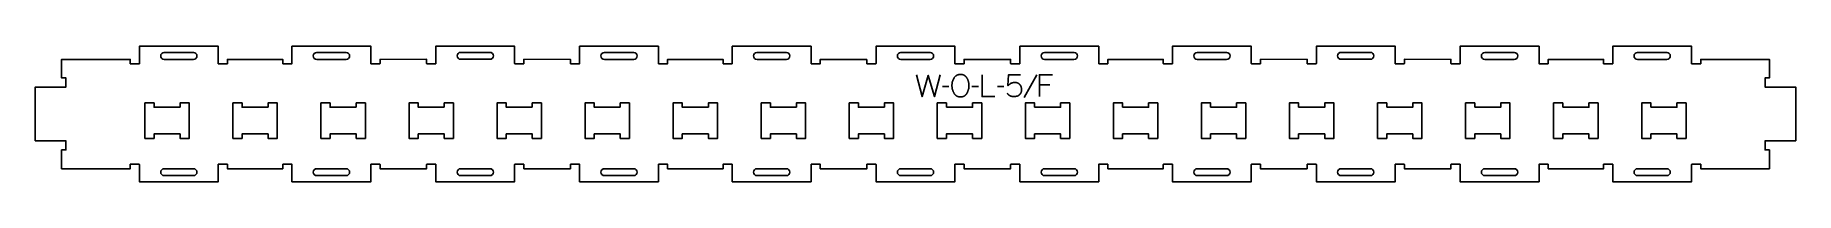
# Model space of a CAD drawing. Extents: x -1200 to 1200, y -93 to 93.
import ezdxf

# ---------------------------------------------------------------- set-up
doc = ezdxf.new("R2010")
doc.units = 0
for name, color, linetype in [('1_ANYTOOL_1MMDEEP_LABELS_S', 2, 'CONTINUOUS'), ('3_ANYTOOL_CUTTHROUGH_INSID', 4, 'CONTINUOUS'), ('4_ANYTOOL_CUTTHROUGH_OUTSI', 5, 'CONTINUOUS')]:
    doc.layers.add(name, color=color, linetype=linetype)

msp = doc.modelspace()

# ---------------------------------------------------------------- linework, layer by layer
at = {"layer": '1_ANYTOOL_1MMDEEP_LABELS_S'}
for p, q in [((165.2, 53.4), (148, 22.6)), ((45.6, 37.7), (36.9, 37.6)), ((85.7, 37.7), (76.9, 37.6)), ((120.6, 37.7), (111.8, 37.6)), ((183.3, 39.9), (168.8, 39.9))]:
    msp.add_line(p, q, dxfattribs=at)
for points in [[(1.3, 53.8), (9, 23.8), (17.4, 52.9), (25.9, 23.8), (33.4, 53.8)], [(90.8, 53.8), (90.8, 23.8), (107.9, 23.8)], [(124.8, 28.6), (125.1, 28.3), (125.3, 28), (125.5, 27.7), (125.7, 27.5), (125.9, 27.2), (126.2, 27), (126.4, 26.7), (126.6, 26.5), (126.9, 26.3), (127.1, 26.1), (127.4, 25.9), (127.6, 25.7), (127.9, 25.5), (128.2, 25.3), (128.5, 25.2), (128.7, 25), (129, 24.9), (129.3, 24.7), (129.6, 24.6), (129.9, 24.5), (130.2, 24.4), (130.5, 24.3), (130.8, 24.2), (131.1, 24.1), (131.4, 24.1), (131.8, 24), (132.1, 23.9), (132.4, 23.9), (132.8, 23.9), (133.1, 23.8), (133.4, 23.8), (133.8, 23.8), (134.2, 23.8), (134.6, 23.8), (135, 23.9), (135.4, 23.9), (135.8, 23.9), (136.2, 24), (136.6, 24), (136.9, 24.1), (137.3, 24.2), (137.6, 24.2), (138, 24.3), (138.3, 24.4), (138.7, 24.5), (139, 24.6), (139.3, 24.7), (139.6, 24.9), (139.8, 24.9), (139.9, 25), (140.1, 25.1), (140.2, 25.2), (140.4, 25.2), (140.5, 25.3), (140.7, 25.4), (140.8, 25.5), (141, 25.6), (141.1, 25.7), (141.3, 25.8), (141.4, 26), (141.5, 26.1), (141.7, 26.2), (141.8, 26.3), (141.9, 26.5), (142, 26.6), (142.2, 26.7), (142.3, 26.9), (142.4, 27), (142.5, 27.2), (142.6, 27.3), (142.8, 27.5), (142.9, 27.7), (143, 27.8), (143.1, 28), (143.2, 28.2), (143.3, 28.4), (143.5, 28.7), (143.7, 29.1), (143.8, 29.4), (143.9, 29.6), (144, 29.9), (144.1, 30.1), (144.2, 30.4), (144.3, 30.6), (144.3, 30.9), (144.4, 31.1), (144.5, 31.3), (144.5, 31.6), (144.6, 31.8), (144.6, 32.1), (144.6, 32.3), (144.6, 32.5), (144.6, 32.8), (144.6, 33), (144.6, 33.3), (144.6, 33.5), (144.6, 33.8), (144.6, 34.1), (144.6, 34.3), (144.6, 34.6), (144.5, 34.8), (144.5, 35.1), (144.5, 35.3), (144.4, 35.5), (144.4, 35.8), (144.3, 36), (144.2, 36.3), (144.2, 36.5), (144.1, 36.7), (144, 36.9), (144, 37.2), (143.9, 37.4), (143.8, 37.6), (143.7, 37.8), (143.6, 38), (143.5, 38.2), (143.4, 38.5), (143.3, 38.7), (143.2, 38.9), (143.1, 39.1), (142.9, 39.3), (142.8, 39.5), (142.7, 39.6), (142.5, 39.8), (142.4, 40), (142.2, 40.2), (142.1, 40.4), (141.9, 40.6), (141.8, 40.7), (141.6, 40.9), (141.4, 41), (141.3, 41.2), (141.1, 41.3), (140.9, 41.5), (140.7, 41.6), (140.5, 41.7), (140.3, 41.9), (140.1, 42), (139.9, 42.1), (139.7, 42.2), (139.5, 42.3), (139.3, 42.4), (139.1, 42.5), (138.9, 42.6), (138.6, 42.6), (138.4, 42.7), (138.2, 42.8), (137.9, 42.8), (137.7, 42.9), (137.4, 42.9), (137.2, 43), (136.9, 43), (136.7, 43), (136.4, 43.1), (136.1, 43.1), (135.9, 43.1), (135.6, 43.1), (135.3, 43.1), (134.9, 43.1), (134.6, 43.1), (134.3, 43.1), (133.9, 43), (133.6, 43), (133.3, 43), (132.9, 42.9), (132.6, 42.8), (132.3, 42.7), (132, 42.7), (131.7, 42.6), (131.4, 42.5), (131.1, 42.4), (130.8, 42.2), (130.6, 42.1), (130.3, 42), (129.7, 41.7), (129.5, 41.5), (129.2, 41.3), (128.9, 41.2), (128.7, 41), (128.4, 40.8), (128.1, 40.6), (127.9, 40.4), (127.6, 40.2), (127.3, 40), (127.1, 39.8), (126.8, 39.5), (126.6, 39.3), (126, 38.8), (126.8, 53.8), (143, 53.8)], [(186.5, 53.8), (168.8, 53.8), (168.8, 23.8)]]:
    msp.add_lwpolyline(points, dxfattribs=at)
msp.add_lwpolyline([(61.7, 54.2), (62.1, 54.2), (62.5, 54.1), (62.8, 54.1), (63, 54.1), (63.2, 54.1), (63.3, 54.1), (63.5, 54), (63.7, 54), (63.8, 54), (64, 53.9), (64.2, 53.9), (64.3, 53.8), (64.5, 53.8), (64.6, 53.7), (64.8, 53.7), (65, 53.6), (65.1, 53.6), (65.3, 53.5), (65.4, 53.5), (65.6, 53.4), (65.7, 53.3), (65.9, 53.3), (66, 53.2), (66.1, 53.1), (66.3, 53), (66.4, 52.9), (66.5, 52.9), (66.7, 52.8), (67.1, 52.5), (67.3, 52.3), (67.6, 52.1), (67.8, 51.9), (68.1, 51.7), (68.3, 51.5), (68.5, 51.2), (68.7, 51), (68.9, 50.8), (69.1, 50.5), (69.3, 50.3), (69.5, 50), (69.7, 49.8), (69.9, 49.5), (70.1, 49.2), (70.4, 48.7), (70.6, 48.4), (70.7, 48.1), (70.9, 47.8), (71, 47.5), (71.2, 47.2), (71.3, 46.9), (71.4, 46.6), (71.5, 46.2), (71.7, 45.9), (71.8, 45.6), (71.9, 45.3), (72, 44.9), (72.1, 44.6), (72.1, 44.3), (72.4, 43.2), (72.5, 42.6), (72.6, 41.9), (72.7, 41.2), (72.8, 40.6), (72.8, 39.9), (72.8, 39.3), (72.9, 38.7), (72.8, 38), (72.8, 37.4), (72.8, 36.7), (72.7, 36.1), (72.6, 35.5), (72.5, 34.8), (72.3, 34.2), (72.2, 33.6), (72, 32.9), (71.8, 32.3), (71.5, 31.6), (71.3, 31), (71, 30.4), (70.7, 29.7), (70.4, 29.1), (70.1, 28.5), (69.9, 28.1), (69.7, 27.8), (69.5, 27.5), (69.3, 27.3), (69.1, 27), (68.9, 26.7), (68.7, 26.5), (68.5, 26.2), (68.4, 26.1), (68.3, 26), (68.2, 25.9), (68, 25.8), (67.9, 25.7), (67.8, 25.6), (67.7, 25.5), (67.6, 25.3), (67.4, 25.3), (67.3, 25.2), (67.2, 25.1), (67.1, 25), (66.9, 24.9), (66.8, 24.8), (66.7, 24.7), (66.5, 24.6), (66.4, 24.6), (66.2, 24.5), (66.1, 24.4), (66, 24.3), (65.8, 24.3), (65.7, 24.2), (65.5, 24.1), (65.4, 24.1), (65.2, 24), (65.1, 24), (64.9, 23.9), (64.8, 23.9), (64.5, 23.8), (64.1, 23.7), (63.8, 23.6), (63.5, 23.5), (63.2, 23.5), (62.8, 23.4), (62.5, 23.4), (62.1, 23.4), (61.7, 23.4), (61.4, 23.4), (61, 23.4), (60.6, 23.4), (60.2, 23.4), (59.9, 23.4), (59.5, 23.5), (59.2, 23.5), (58.8, 23.6), (58.5, 23.7), (58.2, 23.8), (57.8, 23.9), (57.7, 23.9), (57.5, 24), (57.4, 24), (57.2, 24.1), (57.1, 24.1), (56.9, 24.2), (56.8, 24.3), (56.6, 24.3), (56.5, 24.4), (56.3, 24.5), (56.2, 24.6), (56, 24.7), (55.9, 24.7), (55.8, 24.8), (55.6, 24.9), (55.5, 25), (55.4, 25.1), (55.2, 25.2), (55.1, 25.3), (55, 25.4), (54.9, 25.5), (54.7, 25.6), (54.6, 25.7), (54.5, 25.8), (54.4, 25.9), (54.2, 26), (54.1, 26.2), (54, 26.3), (53.9, 26.4), (53.8, 26.5), (53.6, 26.8), (53.4, 27), (53.2, 27.3), (53, 27.6), (52.8, 27.9), (52.6, 28.2), (52.4, 28.5), (52.1, 29.2), (51.8, 29.8), (51.5, 30.5), (51.2, 31.1), (51, 31.8), (50.7, 32.4), (50.5, 33.1), (50.4, 33.7), (50.2, 34.4), (50.1, 35), (49.9, 35.7), (49.8, 36.3), (49.8, 37), (49.7, 37.7), (49.7, 38.3), (49.7, 39), (49.7, 39.7), (49.7, 40.3), (49.8, 41), (49.9, 41.7), (50, 42.4), (50.1, 43), (50.2, 43.7), (50.4, 44.3), (50.6, 45), (50.8, 45.6), (51, 46.3), (51.3, 46.9), (51.6, 47.5), (51.9, 48.1), (52.2, 48.7), (52.5, 49.3), (52.7, 49.6), (52.9, 49.9), (53.1, 50.2), (53.3, 50.5), (53.5, 50.7), (53.8, 51), (54, 51.2), (54.2, 51.4), (54.3, 51.6), (54.4, 51.7), (54.6, 51.8), (54.7, 51.9), (54.8, 52), (54.9, 52.1), (55.1, 52.2), (55.2, 52.3), (55.3, 52.4), (55.5, 52.5), (55.6, 52.6), (55.7, 52.6), (55.9, 52.7), (56, 52.8), (56.2, 52.9), (56.3, 53), (56.4, 53), (56.6, 53.1), (56.9, 53.2), (57.2, 53.4), (57.5, 53.5), (57.8, 53.6), (58.1, 53.7), (58.5, 53.8), (58.8, 53.9), (59.1, 53.9), (59.5, 54), (59.8, 54.1), (60.2, 54.1), (60.6, 54.1), (60.9, 54.2), (61.3, 54.2)], close=True, dxfattribs=at)
at = {"layer": '3_ANYTOOL_CUTTHROUGH_INSID'}
for points in [[(-984, 74.7), (-1024, 74.7, -1), (-1024, 84.2), (-984, 84.2, -1)], [(-776, 74.7), (-816, 74.7, -1), (-816, 84.2), (-776, 84.2, -1)], [(-580, 74.8), (-620, 74.8, -1), (-620, 84.3), (-580, 84.3, -1)], [(-384, 74.7), (-424, 74.7, -1), (-424, 84.2), (-384, 84.2, -1)], [(-176, 74.7), (-216, 74.7, -1), (-216, 84.2), (-176, 84.2, -1)], [(-20, 74.7, -1), (-20, 84.2), (20, 84.2, -1), (20, 74.7)], [(176, 74.7, -1), (176, 84.2), (216, 84.2, -1), (216, 74.7)], [(384, 74.7, -1), (384, 84.2), (424, 84.2, -1), (424, 74.7)], [(580, 74.8, -1), (580, 84.3), (620, 84.3, -1), (620, 74.8)], [(776, 74.7, -1), (776, 84.2), (816, 84.2, -1), (816, 74.7)], [(984, 74.7, -1), (984, 84.2), (1024, 84.2, -1), (1024, 74.7)], [(-984, -74.8, -1), (-984, -84.3), (-1024, -84.3, -1), (-1024, -74.8)], [(-776, -74.8, -1), (-776, -84.3), (-816, -84.3, -1), (-816, -74.8)], [(-580, -74.8, -1), (-580, -84.3), (-620, -84.3, -1), (-620, -74.8)], [(-384, -74.8, -1), (-384, -84.3), (-424, -84.3, -1), (-424, -74.8)], [(-176, -74.8, -1), (-176, -84.3), (-216, -84.3, -1), (-216, -74.8)], [(-20, -74.8), (20, -74.8, -1), (20, -84.3), (-20, -84.3, -1)], [(176, -74.8), (216, -74.8, -1), (216, -84.3), (176, -84.3, -1)], [(384, -74.8), (424, -74.8, -1), (424, -84.3), (384, -84.3, -1)], [(580, -74.8), (620, -74.8, -1), (620, -84.3), (580, -84.3, -1)], [(776, -74.8), (816, -74.8, -1), (816, -84.3), (776, -84.3, -1)], [(984, -74.8), (1024, -74.8, -1), (1024, -84.3), (984, -84.3, -1)]]:
    msp.add_lwpolyline(points, format="xyb", close=True, dxfattribs=at)
for points in [[(-1002.3, 9.2), (-1002.3, 15.2), (-989.8, 15.2), (-989.8, -33.3), (-1002.3, -33.3), (-1002.3, -27.3), (-1037.8, -27.3), (-1037.8, -33.3), (-1050.3, -33.3), (-1050.3, 15.2), (-1037.8, 15.2), (-1037.8, 9.2)], [(-882.3, 9.2), (-882.3, 15.2), (-869.8, 15.2), (-869.8, -33.3), (-882.3, -33.3), (-882.3, -27.3), (-917.8, -27.3), (-917.8, -33.3), (-930.3, -33.3), (-930.3, 15.2), (-917.8, 15.2), (-917.8, 9.2)], [(-762.3, 9.2), (-762.3, 15.2), (-749.8, 15.2), (-749.8, -33.3), (-762.3, -33.3), (-762.3, -27.3), (-797.8, -27.3), (-797.8, -33.3), (-810.3, -33.3), (-810.3, 15.2), (-797.8, 15.2), (-797.8, 9.2)], [(-642.3, 9.2), (-642.3, 15.2), (-629.8, 15.2), (-629.8, -33.3), (-642.3, -33.3), (-642.3, -27.3), (-677.8, -27.3), (-677.8, -33.3), (-690.3, -33.3), (-690.3, 15.2), (-677.8, 15.2), (-677.8, 9.2)], [(-522.3, 9.2), (-522.3, 15.2), (-509.8, 15.2), (-509.8, -33.3), (-522.3, -33.3), (-522.3, -27.3), (-557.8, -27.3), (-557.8, -33.3), (-570.3, -33.3), (-570.3, 15.2), (-557.8, 15.2), (-557.8, 9.2)], [(-402.3, 9.2), (-402.3, 15.2), (-389.8, 15.2), (-389.8, -33.3), (-402.3, -33.3), (-402.3, -27.3), (-437.8, -27.3), (-437.8, -33.3), (-450.3, -33.3), (-450.3, 15.2), (-437.8, 15.2), (-437.8, 9.2)], [(-282.3, 9.2), (-282.3, 15.2), (-269.8, 15.2), (-269.8, -33.3), (-282.3, -33.3), (-282.3, -27.3), (-317.8, -27.3), (-317.8, -33.3), (-330.3, -33.3), (-330.3, 15.2), (-317.8, 15.2), (-317.8, 9.2)], [(-162.3, 9.2), (-162.3, 15.2), (-149.8, 15.2), (-149.8, -33.3), (-162.3, -33.3), (-162.3, -27.3), (-197.8, -27.3), (-197.8, -33.3), (-210.3, -33.3), (-210.3, 15.2), (-197.8, 15.2), (-197.8, 9.2)], [(-42.3, 9.2), (-42.3, 15.2), (-29.8, 15.2), (-29.8, -33.3), (-42.3, -33.3), (-42.3, -27.3), (-77.8, -27.3), (-77.8, -33.3), (-90.3, -33.3), (-90.3, 15.2), (-77.8, 15.2), (-77.8, 9.2)], [(42.2, 9.2), (77.7, 9.2), (77.7, 15.2), (90.2, 15.2), (90.2, -33.3), (77.7, -33.3), (77.7, -27.3), (42.2, -27.3), (42.2, -33.3), (29.7, -33.3), (29.7, 15.2), (42.2, 15.2)], [(162.2, 9.2), (197.7, 9.2), (197.7, 15.2), (210.2, 15.2), (210.2, -33.3), (197.7, -33.3), (197.7, -27.3), (162.2, -27.3), (162.2, -33.3), (149.7, -33.3), (149.7, 15.2), (162.2, 15.2)], [(282.2, 9.2), (317.7, 9.2), (317.7, 15.2), (330.2, 15.2), (330.2, -33.3), (317.7, -33.3), (317.7, -27.3), (282.2, -27.3), (282.2, -33.3), (269.7, -33.3), (269.7, 15.2), (282.2, 15.2)], [(402.2, 9.2), (437.7, 9.2), (437.7, 15.2), (450.2, 15.2), (450.2, -33.3), (437.7, -33.3), (437.7, -27.3), (402.2, -27.3), (402.2, -33.3), (389.7, -33.3), (389.7, 15.2), (402.2, 15.2)], [(522.2, 9.2), (557.7, 9.2), (557.7, 15.2), (570.2, 15.2), (570.2, -33.3), (557.7, -33.3), (557.7, -27.3), (522.2, -27.3), (522.2, -33.3), (509.7, -33.3), (509.7, 15.2), (522.2, 15.2)], [(642.2, 9.2), (677.7, 9.2), (677.7, 15.2), (690.2, 15.2), (690.2, -33.3), (677.7, -33.3), (677.7, -27.3), (642.2, -27.3), (642.2, -33.3), (629.7, -33.3), (629.7, 15.2), (642.2, 15.2)], [(762.2, 9.2), (797.7, 9.2), (797.7, 15.2), (810.2, 15.2), (810.2, -33.3), (797.7, -33.3), (797.7, -27.3), (762.2, -27.3), (762.2, -33.3), (749.7, -33.3), (749.7, 15.2), (762.2, 15.2)], [(882.2, 9.2), (917.7, 9.2), (917.7, 15.2), (930.2, 15.2), (930.2, -33.3), (917.7, -33.3), (917.7, -27.3), (882.2, -27.3), (882.2, -33.3), (869.7, -33.3), (869.7, 15.2), (882.2, 15.2)], [(1002.2, 9.2), (1037.7, 9.2), (1037.7, 15.2), (1050.2, 15.2), (1050.2, -33.3), (1037.7, -33.3), (1037.7, -27.3), (1002.2, -27.3), (1002.2, -33.3), (989.7, -33.3), (989.7, 15.2), (1002.2, 15.2)]]:
    msp.add_lwpolyline(points, close=True, dxfattribs=at)
at = {"layer": '4_ANYTOOL_CUTTHROUGH_OUTSI'}
msp.add_lwpolyline([(-66.3, 74.7), (-129.8, 74.7), (-129.8, 69, -0.414214), (-130, 68.7), (-142, 68.7, -0.414214), (-142.3, 69), (-142.3, 92.7), (-249.8, 92.7), (-249.8, 69, -0.414214), (-250, 68.7), (-262, 68.7, -0.414214), (-262.3, 69), (-262.3, 74.7), (-337.8, 74.7), (-337.8, 69, -0.414214), (-338, 68.7), (-350, 68.7, -0.414214), (-350.3, 69), (-350.3, 92.7), (-457.8, 92.7), (-457.8, 69, -0.414214), (-458, 68.7), (-470, 68.7, -0.414214), (-470.3, 69), (-470.3, 74.7), (-533.8, 74.8), (-533.8, 69, -0.414214), (-534, 68.8), (-546, 68.8, -0.414214), (-546.3, 69), (-546.3, 92.8), (-653.8, 92.8), (-653.8, 69, -0.414214), (-654, 68.8), (-666, 68.8, -0.414214), (-666.3, 69), (-666.3, 74.8), (-729.8, 74.7), (-729.8, 69, -0.414214), (-730, 68.7), (-742, 68.7, -0.414214), (-742.3, 69), (-742.3, 92.7), (-849.8, 92.7), (-849.8, 69, -0.414214), (-850, 68.7), (-862, 68.7, -0.414214), (-862.3, 69), (-862.3, 74.7), (-937.8, 74.7), (-937.8, 69, -0.414214), (-938, 68.7), (-950, 68.7, -0.414214), (-950.3, 69), (-950.3, 92.7), (-1057.8, 92.7), (-1057.8, 69, -0.414214), (-1058, 68.7), (-1070, 68.7, -0.414214), (-1070.3, 69), (-1070.3, 74.7), (-1163.7, 74.7), (-1163.7, 49.3), (-1158, 49.3, -0.414214), (-1157.8, 49), (-1157.8, 37, -0.414214), (-1158, 36.8), (-1199.8, 36.8), (-1199.8, -36.7), (-1158, -36.7, -0.414214), (-1157.8, -37), (-1157.8, -49, -0.414214), (-1158, -49.2), (-1163.7, -49.2), (-1163.7, -74.8), (-1070.3, -74.8), (-1070.3, -69, -0.414214), (-1070, -68.8), (-1058, -68.8, -0.414214), (-1057.8, -69), (-1057.8, -92.8), (-950.3, -92.8), (-950.3, -69, -0.414214), (-950, -68.8), (-938, -68.8, -0.414214), (-937.8, -69), (-937.8, -74.8), (-862.3, -74.8), (-862.3, -69, -0.414214), (-862, -68.8), (-850, -68.8, -0.414214), (-849.8, -69), (-849.8, -92.8), (-742.3, -92.8), (-742.3, -69, -0.414214), (-742, -68.8), (-730, -68.8, -0.414214), (-729.8, -69), (-729.8, -74.8), (-666.3, -74.8), (-666.3, -69, -0.414214), (-666, -68.8), (-654, -68.8, -0.414214), (-653.8, -69), (-653.8, -92.8), (-546.3, -92.8), (-546.3, -69, -0.414214), (-546, -68.8), (-534, -68.8, -0.414214), (-533.8, -69), (-533.8, -74.8), (-470.3, -74.8), (-470.3, -69, -0.414214), (-470, -68.8), (-458, -68.8, -0.414214), (-457.8, -69), (-457.8, -92.8), (-350.3, -92.8), (-350.3, -69, -0.414214), (-350, -68.8), (-338, -68.8, -0.414214), (-337.8, -69), (-337.8, -74.8), (-262.3, -74.8), (-262.3, -69, -0.414214), (-262, -68.8), (-250, -68.8, -0.414214), (-249.8, -69), (-249.8, -92.8), (-142.3, -92.8), (-142.3, -69, -0.414214), (-142, -68.8), (-130, -68.8, -0.414214), (-129.8, -69), (-129.8, -74.8), (-66.3, -74.8), (-66.3, -69, -0.414214), (-66, -68.8), (-54, -68.8, -0.414214), (-53.8, -69), (-53.8, -92.8), (53.7, -92.8), (53.7, -69, -0.414214), (54, -68.8), (66, -68.8, -0.414214), (66.2, -69), (66.2, -74.8), (129.7, -74.8), (129.7, -69, -0.414214), (130, -68.8), (142, -68.8, -0.414214), (142.2, -69), (142.2, -92.8), (249.7, -92.8), (249.7, -69, -0.414214), (250, -68.8), (262, -68.8, -0.414214), (262.2, -69), (262.2, -74.8), (337.7, -74.8), (337.7, -69, -0.414214), (338, -68.8), (350, -68.8, -0.414214), (350.2, -69), (350.2, -92.8), (457.7, -92.8), (457.7, -69, -0.414214), (458, -68.8), (470, -68.8, -0.414214), (470.2, -69), (470.2, -74.8), (533.8, -74.8), (533.8, -69, -0.414214), (534, -68.8), (546, -68.8, -0.414214), (546.3, -69), (546.3, -92.8), (653.8, -92.8), (653.8, -69, -0.414214), (654, -68.8), (666, -68.8, -0.414214), (666.3, -69), (666.3, -74.8), (729.8, -74.8), (729.8, -69, -0.414214), (730, -68.8), (742, -68.8, -0.414214), (742.3, -69), (742.3, -92.8), (849.8, -92.8), (849.8, -69, -0.414214), (850, -68.8), (862, -68.8, -0.414214), (862.3, -69), (862.3, -74.8), (937.8, -74.8), (937.8, -69, -0.414214), (938, -68.8), (950, -68.8, -0.414214), (950.3, -69), (950.3, -92.8), (1057.8, -92.8), (1057.8, -69, -0.414214), (1058, -68.8), (1070, -68.8, -0.414214), (1070.3, -69), (1070.3, -74.8), (1163.7, -74.8), (1163.7, -49.2), (1158, -49.2, -0.414214), (1157.8, -49), (1157.8, -37, -0.414214), (1158, -36.7), (1199.8, -36.7), (1199.8, 36.8), (1158, 36.8, -0.414214), (1157.8, 37), (1157.8, 49, -0.414214), (1158, 49.3), (1163.7, 49.3), (1163.7, 74.7), (1070.3, 74.7), (1070.3, 69, -0.414214), (1070, 68.7), (1058, 68.7, -0.414214), (1057.8, 69), (1057.8, 92.7), (950.3, 92.7), (950.3, 69, -0.414214), (950, 68.7), (938, 68.7, -0.414214), (937.8, 69), (937.8, 74.7), (862.3, 74.7), (862.3, 69, -0.414214), (862, 68.7), (850, 68.7, -0.414214), (849.8, 69), (849.8, 92.7), (742.3, 92.7), (742.3, 69, -0.414214), (742, 68.7), (730, 68.7, -0.414214), (729.8, 69), (729.8, 74.7), (666.3, 74.8), (666.3, 69, -0.414214), (666, 68.8), (654, 68.8, -0.414214), (653.8, 69), (653.8, 92.8), (546.3, 92.8), (546.3, 69, -0.414214), (546, 68.8), (534, 68.8, -0.414214), (533.8, 69), (533.8, 74.8), (470.2, 74.7), (470.2, 69, -0.414214), (470, 68.7), (458, 68.7, -0.414214), (457.7, 69), (457.7, 92.7), (350.2, 92.7), (350.2, 69, -0.414214), (350, 68.7), (338, 68.7, -0.414214), (337.7, 69), (337.7, 74.7), (262.2, 74.7), (262.2, 69, -0.414214), (262, 68.7), (250, 68.7, -0.414214), (249.7, 69), (249.7, 92.7), (142.2, 92.7), (142.2, 69, -0.414214), (142, 68.7), (130, 68.7, -0.414214), (129.7, 69), (129.7, 74.7), (66.2, 74.7), (66.2, 69, -0.414214), (66, 68.7), (54, 68.7, -0.414214), (53.7, 69), (53.7, 92.7), (-53.8, 92.7), (-53.8, 69, -0.414214), (-54, 68.7), (-66, 68.7, -0.414214), (-66.3, 69)], format="xyb", close=True, dxfattribs=at)

doc.saveas('drawing.dxf')
